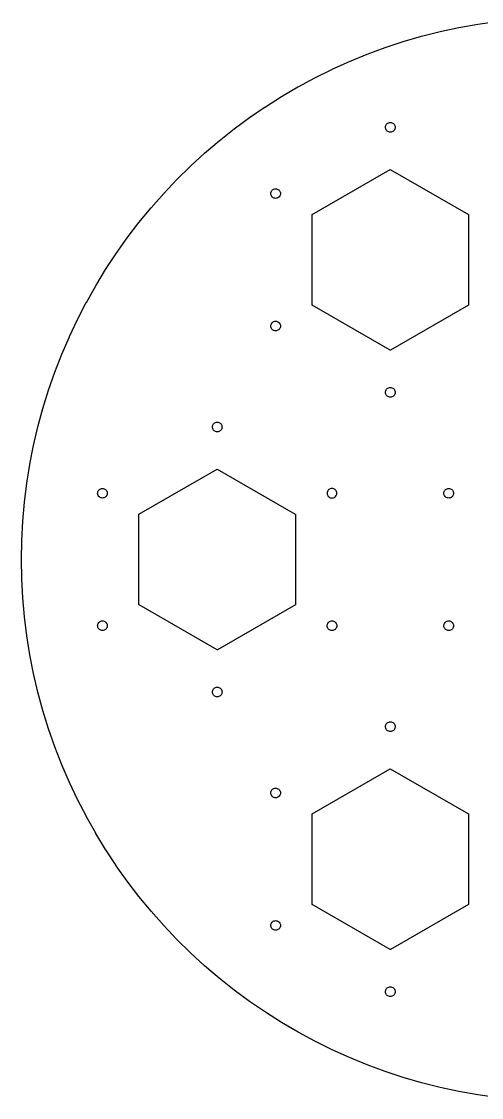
# Model space of a CAD drawing. Extents: x -380 to -20, y 20 to 380.
# Drawn here: x -380 to -227.2, y 21.4 to 378.6 of the extents above; entities that cross this region are included whole.
import ezdxf

# ---------------------------------------------------------------- set-up
doc = ezdxf.new("R2010")
doc.units = 0
doc.header["$MEASUREMENT"] = 0
doc.layers.add('スケッチ11', color=7, linetype='Continuous')

msp = doc.modelspace()

# ---------------------------------------------------------------- linework, layer by layer
at = {"layer": 'スケッチ11'}
for p, q in [((-247.1, 373.73, -4.99), (-240.95, 375.28, -4.99)), ((-240.95, 375.28, -4.99), (-240.94, 375.28, -4.99)), ((-240.94, 375.28, -4.99), (-234.74, 376.62, -4.99)), ((-234.74, 376.62, -4.99), (-234.73, 376.62, -4.99)), ((-234.73, 376.62, -4.99), (-228.48, 377.73, -4.99)), ((-228.48, 377.73, -4.99), (-228.47, 377.73, -4.99)), ((-228.47, 377.73, -4.99), (-222.19, 378.63, -4.99)), ((-259.24, 369.97, -4.99), (-253.21, 371.95, -4.99)), ((-253.21, 371.95, -4.99), (-253.2, 371.96, -4.99)), ((-253.2, 371.96, -4.99), (-247.11, 373.73, -4.99)), ((-247.11, 373.73, -4.99), (-247.1, 373.73, -4.99)), ((-265.2, 367.78, -4.99), (-259.25, 369.97, -4.99)), ((-259.25, 369.97, -4.99), (-259.24, 369.97, -4.99)), ((-276.87, 362.76, -4.99), (-271.09, 365.37, -4.99)), ((-271.09, 365.37, -4.99), (-271.08, 365.37, -4.99)), ((-271.08, 365.37, -4.99), (-265.21, 367.77, -4.99)), ((-265.21, 367.77, -4.99), (-265.2, 367.78, -4.99)), ((-282.57, 359.95, -4.99), (-276.88, 362.75, -4.99)), ((-276.88, 362.75, -4.99), (-276.87, 362.76, -4.99)), ((-288.16, 356.93, -4.99), (-282.58, 359.94, -4.99)), ((-282.58, 359.94, -4.99), (-282.57, 359.95, -4.99)), ((-299.01, 350.32, -4.99), (-293.65, 353.72, -4.99)), ((-293.65, 353.72, -4.99), (-293.64, 353.72, -4.99)), ((-293.64, 353.72, -4.99), (-288.17, 356.93, -4.99)), ((-288.17, 356.93, -4.99), (-288.16, 356.93, -4.99)), ((-304.25, 346.74, -4.99), (-299.02, 350.32, -4.99)), ((-299.02, 350.32, -4.99), (-299.01, 350.32, -4.99)), ((-309.37, 342.96, -4.99), (-304.26, 346.73, -4.99)), ((-304.26, 346.73, -4.99), (-304.25, 346.74, -4.99)), ((-309.38, 342.96, -4.99), (-309.37, 342.96, -4.99)), ((-259.1, 343.5, -4.99), (-259.08, 343.78, -4.99)), ((-259.08, 343.22, -4.99), (-259.1, 343.5, -4.99)), ((-259.08, 343.78, -4.99), (-259, 344.05, -4.99)), ((-259, 342.95, -4.99), (-259.08, 343.22, -4.99)), ((-259, 344.05, -4.99), (-258.89, 344.3, -4.99)), ((-258.89, 344.3, -4.99), (-258.73, 344.53, -4.99)), ((-258.73, 344.53, -4.99), (-258.53, 344.73, -4.99)), ((-258.53, 344.73, -4.99), (-258.3, 344.89, -4.99)), ((-258.3, 344.89, -4.99), (-258.05, 345, -4.99)), ((-258.05, 345, -4.99), (-257.78, 345.08, -4.99)), ((-257.78, 345.08, -4.99), (-257.5, 345.1, -4.99)), ((-257.5, 345.1, -4.99), (-257.22, 345.08, -4.99)), ((-257.22, 345.08, -4.99), (-256.95, 345, -4.99)), ((-256.95, 345, -4.99), (-256.7, 344.89, -4.99)), ((-256.7, 344.89, -4.99), (-256.47, 344.73, -4.99)), ((-256.47, 344.73, -4.99), (-256.27, 344.53, -4.99)), ((-256.27, 344.53, -4.99), (-256.11, 344.3, -4.99)), ((-256.11, 344.3, -4.99), (-256, 344.05, -4.99)), ((-256, 344.05, -4.99), (-255.92, 343.78, -4.99)), ((-255.92, 343.22, -4.99), (-256, 342.95, -4.99)), ((-255.92, 343.78, -4.99), (-255.9, 343.5, -4.99)), ((-255.9, 343.5, -4.99), (-255.92, 343.22, -4.99)), ((-314.34, 339.02, -4.99), (-309.38, 342.96, -4.99)), ((-258.89, 342.7, -4.99), (-259, 342.95, -4.99)), ((-258.73, 342.47, -4.99), (-258.89, 342.7, -4.99)), ((-258.53, 342.27, -4.99), (-258.73, 342.47, -4.99)), ((-258.3, 342.11, -4.99), (-258.53, 342.27, -4.99)), ((-258.05, 342, -4.99), (-258.3, 342.11, -4.99)), ((-257.78, 341.92, -4.99), (-258.05, 342, -4.99)), ((-257.5, 341.9, -4.99), (-257.78, 341.92, -4.99)), ((-257.22, 341.92, -4.99), (-257.5, 341.9, -4.99)), ((-256.95, 342, -4.99), (-257.22, 341.92, -4.99)), ((-256.7, 342.11, -4.99), (-256.95, 342, -4.99)), ((-256.47, 342.27, -4.99), (-256.7, 342.11, -4.99)), ((-256.27, 342.47, -4.99), (-256.47, 342.27, -4.99)), ((-256.11, 342.7, -4.99), (-256.27, 342.47, -4.99)), ((-256, 342.95, -4.99), (-256.11, 342.7, -4.99)), ((-319.18, 334.89, -4.99), (-314.35, 339.01, -4.99)), ((-314.35, 339.01, -4.99), (-314.34, 339.02, -4.99)), ((-323.87, 330.6, -4.99), (-319.19, 334.89, -4.99)), ((-319.19, 334.89, -4.99), (-319.18, 334.89, -4.99)), ((-328.4, 326.15, -4.99), (-323.87, 330.59, -4.99)), ((-323.87, 330.59, -4.99), (-323.87, 330.6, -4.99)), ((-283.48, 314.5, -4.99), (-257.55, 329.47, -4.99)), ((-257.55, 329.47, -4.99), (-257.5, 329.5, -4.99)), ((-257.5, 329.5, -4.99), (-231.57, 314.53, -4.99)), ((-332.77, 321.54, -4.99), (-328.41, 326.14, -4.99)), ((-328.41, 326.14, -4.99), (-328.4, 326.15, -4.99)), ((-336.98, 316.78, -4.99), (-332.78, 321.53, -4.99)), ((-332.78, 321.53, -4.99), (-332.77, 321.54, -4.99)), ((-297.21, 321.5, -4.99), (-297.18, 321.78, -4.99)), ((-297.18, 321.78, -4.99), (-297.11, 322.05, -4.99)), ((-297.11, 322.05, -4.99), (-296.99, 322.3, -4.99)), ((-296.99, 322.3, -4.99), (-296.83, 322.53, -4.99)), ((-296.83, 322.53, -4.99), (-296.63, 322.73, -4.99)), ((-296.63, 322.73, -4.99), (-296.41, 322.89, -4.99)), ((-296.41, 322.89, -4.99), (-296.15, 323, -4.99)), ((-296.15, 323, -4.99), (-295.88, 323.08, -4.99)), ((-295.88, 323.08, -4.99), (-295.61, 323.1, -4.99)), ((-295.61, 323.1, -4.99), (-295.33, 323.08, -4.99)), ((-295.33, 323.08, -4.99), (-295.06, 323, -4.99)), ((-295.06, 323, -4.99), (-294.81, 322.89, -4.99)), ((-294.81, 322.89, -4.99), (-294.58, 322.73, -4.99)), ((-294.58, 322.73, -4.99), (-294.38, 322.53, -4.99)), ((-294.38, 322.53, -4.99), (-294.22, 322.3, -4.99)), ((-294.22, 322.3, -4.99), (-294.1, 322.05, -4.99)), ((-294.1, 322.05, -4.99), (-294.03, 321.78, -4.99)), ((-294.03, 321.78, -4.99), (-294.01, 321.5, -4.99)), ((-297.18, 321.22, -4.99), (-297.21, 321.5, -4.99)), ((-297.11, 320.95, -4.99), (-297.18, 321.22, -4.99)), ((-296.99, 320.7, -4.99), (-297.11, 320.95, -4.99)), ((-296.83, 320.47, -4.99), (-296.99, 320.7, -4.99)), ((-296.63, 320.27, -4.99), (-296.83, 320.47, -4.99)), ((-296.41, 320.11, -4.99), (-296.63, 320.27, -4.99)), ((-296.15, 320, -4.99), (-296.41, 320.11, -4.99)), ((-295.88, 319.92, -4.99), (-296.15, 320, -4.99)), ((-295.61, 319.9, -4.99), (-295.88, 319.92, -4.99)), ((-295.33, 319.92, -4.99), (-295.61, 319.9, -4.99)), ((-295.06, 320, -4.99), (-295.33, 319.92, -4.99)), ((-294.81, 320.11, -4.99), (-295.06, 320, -4.99)), ((-294.58, 320.27, -4.99), (-294.81, 320.11, -4.99)), ((-294.38, 320.47, -4.99), (-294.58, 320.27, -4.99)), ((-294.22, 320.7, -4.99), (-294.38, 320.47, -4.99)), ((-294.1, 320.95, -4.99), (-294.22, 320.7, -4.99)), ((-294.03, 321.22, -4.99), (-294.1, 320.95, -4.99)), ((-294.01, 321.5, -4.99), (-294.03, 321.22, -4.99)), ((-341.01, 311.87, -4.99), (-336.98, 316.77, -4.99)), ((-336.98, 316.77, -4.99), (-336.98, 316.78, -4.99)), ((-283.48, 314.44, -4.99), (-283.48, 314.5, -4.99)), ((-283.48, 284.5, -4.99), (-283.48, 314.44, -4.99)), ((-231.57, 314.53, -4.99), (-231.52, 314.5, -4.99)), ((-231.52, 314.5, -4.99), (-231.52, 284.56, -4.99)), ((-344.87, 306.83, -4.99), (-341.02, 311.86, -4.99)), ((-341.02, 311.86, -4.99), (-341.01, 311.87, -4.99)), ((-348.55, 301.65, -4.99), (-344.88, 306.82, -4.99)), ((-344.88, 306.82, -4.99), (-344.87, 306.83, -4.99)), ((-352.05, 296.34, -4.99), (-348.56, 301.64, -4.99)), ((-348.56, 301.64, -4.99), (-348.55, 301.65, -4.99)), ((-355.35, 290.92, -4.99), (-352.05, 296.33, -4.99)), ((-352.05, 296.33, -4.99), (-352.05, 296.34, -4.99)), ((-358.46, 285.38, -4.99), (-355.36, 290.9, -4.99)), ((-355.36, 290.9, -4.99), (-355.35, 290.92, -4.99)), ((-361.38, 279.73, -4.99), (-358.47, 285.36, -4.99)), ((-358.47, 285.36, -4.99), (-358.46, 285.38, -4.99)), ((-283.43, 284.47, -4.99), (-283.48, 284.5, -4.99)), ((-257.5, 269.5, -4.99), (-283.43, 284.47, -4.99)), ((-231.52, 284.5, -4.99), (-257.45, 269.53, -4.99)), ((-231.52, 284.56, -4.99), (-231.52, 284.5, -4.99)), ((-364.09, 273.99, -4.99), (-361.38, 279.72, -4.99)), ((-361.38, 279.72, -4.99), (-361.38, 279.73, -4.99)), ((-296.83, 278.53, -4.99), (-296.63, 278.73, -4.99)), ((-296.63, 278.73, -4.99), (-296.41, 278.89, -4.99)), ((-296.41, 278.89, -4.99), (-296.15, 279, -4.99)), ((-296.15, 279, -4.99), (-295.88, 279.08, -4.99)), ((-295.88, 279.08, -4.99), (-295.61, 279.1, -4.99)), ((-295.61, 279.1, -4.99), (-295.33, 279.08, -4.99)), ((-295.33, 279.08, -4.99), (-295.06, 279, -4.99)), ((-295.06, 279, -4.99), (-294.81, 278.89, -4.99)), ((-294.81, 278.89, -4.99), (-294.58, 278.73, -4.99)), ((-294.58, 278.73, -4.99), (-294.38, 278.53, -4.99)), ((-297.21, 277.5, -4.99), (-297.18, 277.78, -4.99)), ((-297.18, 277.22, -4.99), (-297.21, 277.5, -4.99)), ((-297.18, 277.78, -4.99), (-297.11, 278.05, -4.99)), ((-297.11, 276.95, -4.99), (-297.18, 277.22, -4.99)), ((-297.11, 278.05, -4.99), (-296.99, 278.3, -4.99)), ((-296.99, 276.7, -4.99), (-297.11, 276.95, -4.99)), ((-296.99, 278.3, -4.99), (-296.83, 278.53, -4.99)), ((-296.83, 276.47, -4.99), (-296.99, 276.7, -4.99)), ((-296.63, 276.27, -4.99), (-296.83, 276.47, -4.99)), ((-296.41, 276.11, -4.99), (-296.63, 276.27, -4.99)), ((-296.15, 276, -4.99), (-296.41, 276.11, -4.99)), ((-295.88, 275.92, -4.99), (-296.15, 276, -4.99)), ((-295.61, 275.9, -4.99), (-295.88, 275.92, -4.99)), ((-295.33, 275.92, -4.99), (-295.61, 275.9, -4.99)), ((-295.06, 276, -4.99), (-295.33, 275.92, -4.99)), ((-294.81, 276.11, -4.99), (-295.06, 276, -4.99)), ((-294.58, 276.27, -4.99), (-294.81, 276.11, -4.99)), ((-294.38, 276.47, -4.99), (-294.58, 276.27, -4.99)), ((-294.38, 278.53, -4.99), (-294.22, 278.3, -4.99)), ((-294.22, 276.7, -4.99), (-294.38, 276.47, -4.99)), ((-294.22, 278.3, -4.99), (-294.1, 278.05, -4.99)), ((-294.1, 276.95, -4.99), (-294.22, 276.7, -4.99)), ((-294.1, 278.05, -4.99), (-294.03, 277.78, -4.99)), ((-294.03, 277.22, -4.99), (-294.1, 276.95, -4.99)), ((-294.03, 277.78, -4.99), (-294.01, 277.5, -4.99)), ((-294.01, 277.5, -4.99), (-294.03, 277.22, -4.99)), ((-366.6, 268.15, -4.99), (-364.1, 273.97, -4.99)), ((-364.1, 273.97, -4.99), (-364.09, 273.99, -4.99)), ((-368.9, 262.23, -4.99), (-366.61, 268.14, -4.99)), ((-366.61, 268.14, -4.99), (-366.6, 268.15, -4.99)), ((-257.45, 269.53, -4.99), (-257.5, 269.5, -4.99)), ((-370.99, 256.23, -4.99), (-368.91, 262.21, -4.99)), ((-368.91, 262.21, -4.99), (-368.9, 262.23, -4.99)), ((-372.87, 250.16, -4.99), (-371, 256.21, -4.99)), ((-371, 256.21, -4.99), (-370.99, 256.23, -4.99)), ((-259.1, 255.5, -4.99), (-259.08, 255.78, -4.99)), ((-259.08, 255.22, -4.99), (-259.1, 255.5, -4.99)), ((-259.08, 255.78, -4.99), (-259, 256.05, -4.99)), ((-259, 254.95, -4.99), (-259.08, 255.22, -4.99)), ((-259, 256.05, -4.99), (-258.89, 256.3, -4.99)), ((-258.89, 254.7, -4.99), (-259, 254.95, -4.99)), ((-258.89, 256.3, -4.99), (-258.73, 256.53, -4.99)), ((-258.73, 254.47, -4.99), (-258.89, 254.7, -4.99)), ((-258.73, 256.53, -4.99), (-258.53, 256.73, -4.99)), ((-258.53, 254.27, -4.99), (-258.73, 254.47, -4.99)), ((-258.53, 256.73, -4.99), (-258.3, 256.89, -4.99)), ((-258.3, 254.11, -4.99), (-258.53, 254.27, -4.99)), ((-258.3, 256.89, -4.99), (-258.05, 257, -4.99)), ((-258.05, 254, -4.99), (-258.3, 254.11, -4.99)), ((-258.05, 257, -4.99), (-257.78, 257.08, -4.99)), ((-257.78, 253.92, -4.99), (-258.05, 254, -4.99)), ((-257.78, 257.08, -4.99), (-257.5, 257.1, -4.99)), ((-257.5, 253.9, -4.99), (-257.78, 253.92, -4.99)), ((-257.5, 257.1, -4.99), (-257.22, 257.08, -4.99)), ((-257.22, 253.92, -4.99), (-257.5, 253.9, -4.99)), ((-257.22, 257.08, -4.99), (-256.95, 257, -4.99)), ((-256.95, 254, -4.99), (-257.22, 253.92, -4.99)), ((-256.95, 257, -4.99), (-256.7, 256.89, -4.99)), ((-256.7, 254.11, -4.99), (-256.95, 254, -4.99)), ((-256.7, 256.89, -4.99), (-256.47, 256.73, -4.99)), ((-256.47, 254.27, -4.99), (-256.7, 254.11, -4.99)), ((-256.47, 256.73, -4.99), (-256.27, 256.53, -4.99)), ((-256.27, 254.47, -4.99), (-256.47, 254.27, -4.99)), ((-256.27, 256.53, -4.99), (-256.11, 256.3, -4.99)), ((-256.11, 254.7, -4.99), (-256.27, 254.47, -4.99)), ((-256.11, 256.3, -4.99), (-256, 256.05, -4.99)), ((-256, 254.95, -4.99), (-256.11, 254.7, -4.99)), ((-256, 256.05, -4.99), (-255.92, 255.78, -4.99)), ((-255.92, 255.22, -4.99), (-256, 254.95, -4.99)), ((-255.92, 255.78, -4.99), (-255.9, 255.5, -4.99)), ((-255.9, 255.5, -4.99), (-255.92, 255.22, -4.99)), ((-374.53, 244.03, -4.99), (-372.87, 250.15, -4.99)), ((-372.87, 250.15, -4.99), (-372.87, 250.16, -4.99)), ((-375.98, 237.84, -4.99), (-374.54, 244.01, -4.99)), ((-374.54, 244.01, -4.99), (-374.53, 244.03, -4.99)), ((-316.6, 244, -4.99), (-316.58, 244.28, -4.99)), ((-316.58, 243.72, -4.99), (-316.6, 244, -4.99)), ((-316.58, 244.28, -4.99), (-316.5, 244.55, -4.99)), ((-316.5, 243.45, -4.99), (-316.58, 243.72, -4.99)), ((-316.5, 244.55, -4.99), (-316.39, 244.8, -4.99)), ((-316.39, 243.2, -4.99), (-316.5, 243.45, -4.99)), ((-316.39, 244.8, -4.99), (-316.23, 245.03, -4.99)), ((-316.23, 242.97, -4.99), (-316.39, 243.2, -4.99)), ((-316.23, 245.03, -4.99), (-316.03, 245.23, -4.99)), ((-316.03, 242.77, -4.99), (-316.23, 242.97, -4.99)), ((-316.03, 245.23, -4.99), (-315.8, 245.39, -4.99)), ((-315.8, 245.39, -4.99), (-315.55, 245.5, -4.99)), ((-315.55, 245.5, -4.99), (-315.28, 245.58, -4.99)), ((-315.28, 245.58, -4.99), (-315, 245.6, -4.99)), ((-315, 245.6, -4.99), (-314.72, 245.58, -4.99)), ((-314.72, 245.58, -4.99), (-314.45, 245.5, -4.99)), ((-314.45, 245.5, -4.99), (-314.2, 245.39, -4.99)), ((-314.2, 245.39, -4.99), (-313.97, 245.23, -4.99)), ((-313.97, 245.23, -4.99), (-313.77, 245.03, -4.99)), ((-313.77, 242.97, -4.99), (-313.97, 242.77, -4.99)), ((-313.77, 245.03, -4.99), (-313.61, 244.8, -4.99)), ((-313.61, 243.2, -4.99), (-313.77, 242.97, -4.99)), ((-313.61, 244.8, -4.99), (-313.5, 244.55, -4.99)), ((-313.5, 243.45, -4.99), (-313.61, 243.2, -4.99)), ((-313.5, 244.55, -4.99), (-313.42, 244.28, -4.99)), ((-313.42, 243.72, -4.99), (-313.5, 243.45, -4.99)), ((-313.42, 244.28, -4.99), (-313.4, 244, -4.99)), ((-313.4, 244, -4.99), (-313.42, 243.72, -4.99)), ((-315.8, 242.61, -4.99), (-316.03, 242.77, -4.99)), ((-315.55, 242.5, -4.99), (-315.8, 242.61, -4.99)), ((-315.28, 242.42, -4.99), (-315.55, 242.5, -4.99)), ((-315, 242.4, -4.99), (-315.28, 242.42, -4.99)), ((-314.72, 242.42, -4.99), (-315, 242.4, -4.99)), ((-314.45, 242.5, -4.99), (-314.72, 242.42, -4.99)), ((-314.2, 242.61, -4.99), (-314.45, 242.5, -4.99)), ((-313.97, 242.77, -4.99), (-314.2, 242.61, -4.99)), ((-377.2, 231.6, -4.99), (-375.98, 237.83, -4.99)), ((-375.98, 237.83, -4.99), (-375.98, 237.84, -4.99)), ((-378.21, 225.33, -4.99), (-377.21, 231.59, -4.99)), ((-377.21, 231.59, -4.99), (-377.2, 231.6, -4.99)), ((-340.98, 215, -4.99), (-315.05, 229.97, -4.99)), ((-315.05, 229.97, -4.99), (-315, 230, -4.99)), ((-315, 230, -4.99), (-289.07, 215.03, -4.99)), ((-378.99, 219.03, -4.99), (-378.21, 225.32, -4.99)), ((-378.21, 225.32, -4.99), (-378.21, 225.33, -4.99)), ((-354.71, 222, -4.99), (-354.68, 222.28, -4.99)), ((-354.68, 221.72, -4.99), (-354.71, 222, -4.99)), ((-354.68, 222.28, -4.99), (-354.61, 222.55, -4.99)), ((-354.61, 221.45, -4.99), (-354.68, 221.72, -4.99)), ((-354.61, 222.55, -4.99), (-354.49, 222.8, -4.99)), ((-354.49, 222.8, -4.99), (-354.33, 223.03, -4.99)), ((-354.33, 223.03, -4.99), (-354.13, 223.23, -4.99)), ((-354.13, 223.23, -4.99), (-353.91, 223.39, -4.99)), ((-353.91, 223.39, -4.99), (-353.65, 223.5, -4.99)), ((-353.65, 223.5, -4.99), (-353.38, 223.58, -4.99)), ((-353.38, 223.58, -4.99), (-353.11, 223.6, -4.99)), ((-353.11, 223.6, -4.99), (-352.83, 223.58, -4.99)), ((-352.83, 223.58, -4.99), (-352.56, 223.5, -4.99)), ((-352.56, 223.5, -4.99), (-352.31, 223.39, -4.99)), ((-352.31, 223.39, -4.99), (-352.08, 223.23, -4.99)), ((-352.08, 223.23, -4.99), (-351.88, 223.03, -4.99)), ((-351.88, 223.03, -4.99), (-351.72, 222.8, -4.99)), ((-351.72, 222.8, -4.99), (-351.6, 222.55, -4.99)), ((-351.6, 222.55, -4.99), (-351.53, 222.28, -4.99)), ((-351.53, 221.72, -4.99), (-351.6, 221.45, -4.99)), ((-351.53, 222.28, -4.99), (-351.51, 222, -4.99)), ((-351.51, 222, -4.99), (-351.53, 221.72, -4.99)), ((-278.47, 222.28, -4.99), (-278.49, 222, -4.99)), ((-278.49, 222, -4.99), (-278.47, 221.72, -4.99)), ((-278.4, 222.55, -4.99), (-278.47, 222.28, -4.99)), ((-278.47, 221.72, -4.99), (-278.4, 221.45, -4.99)), ((-278.28, 222.8, -4.99), (-278.4, 222.55, -4.99)), ((-278.12, 223.03, -4.99), (-278.28, 222.8, -4.99)), ((-277.92, 223.23, -4.99), (-278.12, 223.03, -4.99)), ((-277.69, 223.39, -4.99), (-277.92, 223.23, -4.99)), ((-277.44, 223.5, -4.99), (-277.69, 223.39, -4.99)), ((-277.17, 223.58, -4.99), (-277.44, 223.5, -4.99)), ((-276.89, 223.6, -4.99), (-277.17, 223.58, -4.99)), ((-276.62, 223.58, -4.99), (-276.89, 223.6, -4.99)), ((-276.35, 223.5, -4.99), (-276.62, 223.58, -4.99)), ((-276.09, 223.39, -4.99), (-276.35, 223.5, -4.99)), ((-275.87, 223.23, -4.99), (-276.09, 223.39, -4.99)), ((-275.67, 223.03, -4.99), (-275.87, 223.23, -4.99)), ((-275.51, 222.8, -4.99), (-275.67, 223.03, -4.99)), ((-275.39, 222.55, -4.99), (-275.51, 222.8, -4.99)), ((-275.32, 222.28, -4.99), (-275.39, 222.55, -4.99)), ((-275.39, 221.45, -4.99), (-275.32, 221.72, -4.99)), ((-275.29, 222, -4.99), (-275.32, 222.28, -4.99)), ((-275.32, 221.72, -4.99), (-275.29, 222, -4.99)), ((-239.71, 222, -4.99), (-239.68, 222.28, -4.99)), ((-239.68, 221.72, -4.99), (-239.71, 222, -4.99)), ((-239.68, 222.28, -4.99), (-239.61, 222.55, -4.99)), ((-239.61, 221.45, -4.99), (-239.68, 221.72, -4.99)), ((-239.61, 222.55, -4.99), (-239.49, 222.8, -4.99)), ((-239.49, 222.8, -4.99), (-239.33, 223.03, -4.99)), ((-239.33, 223.03, -4.99), (-239.13, 223.23, -4.99)), ((-239.13, 223.23, -4.99), (-238.91, 223.39, -4.99)), ((-238.91, 223.39, -4.99), (-238.65, 223.5, -4.99)), ((-238.65, 223.5, -4.99), (-238.38, 223.58, -4.99)), ((-238.38, 223.58, -4.99), (-238.11, 223.6, -4.99)), ((-238.11, 223.6, -4.99), (-237.83, 223.58, -4.99)), ((-237.83, 223.58, -4.99), (-237.56, 223.5, -4.99)), ((-237.56, 223.5, -4.99), (-237.31, 223.39, -4.99)), ((-237.31, 223.39, -4.99), (-237.08, 223.23, -4.99)), ((-237.08, 223.23, -4.99), (-236.88, 223.03, -4.99)), ((-236.88, 223.03, -4.99), (-236.72, 222.8, -4.99)), ((-236.72, 222.8, -4.99), (-236.6, 222.55, -4.99)), ((-236.6, 222.55, -4.99), (-236.53, 222.28, -4.99)), ((-236.53, 221.72, -4.99), (-236.6, 221.45, -4.99)), ((-236.53, 222.28, -4.99), (-236.51, 222, -4.99)), ((-236.51, 222, -4.99), (-236.53, 221.72, -4.99)), ((-379.55, 212.7, -4.99), (-378.99, 219.01, -4.99)), ((-378.99, 219.01, -4.99), (-378.99, 219.03, -4.99)), ((-354.49, 221.2, -4.99), (-354.61, 221.45, -4.99)), ((-354.33, 220.97, -4.99), (-354.49, 221.2, -4.99)), ((-354.13, 220.77, -4.99), (-354.33, 220.97, -4.99)), ((-353.91, 220.61, -4.99), (-354.13, 220.77, -4.99)), ((-353.65, 220.5, -4.99), (-353.91, 220.61, -4.99)), ((-353.38, 220.42, -4.99), (-353.65, 220.5, -4.99)), ((-353.11, 220.4, -4.99), (-353.38, 220.42, -4.99)), ((-352.83, 220.42, -4.99), (-353.11, 220.4, -4.99)), ((-352.56, 220.5, -4.99), (-352.83, 220.42, -4.99)), ((-352.31, 220.61, -4.99), (-352.56, 220.5, -4.99)), ((-352.08, 220.77, -4.99), (-352.31, 220.61, -4.99)), ((-351.88, 220.97, -4.99), (-352.08, 220.77, -4.99)), ((-351.72, 221.2, -4.99), (-351.88, 220.97, -4.99)), ((-351.6, 221.45, -4.99), (-351.72, 221.2, -4.99)), ((-278.4, 221.45, -4.99), (-278.28, 221.2, -4.99)), ((-278.28, 221.2, -4.99), (-278.12, 220.97, -4.99)), ((-278.12, 220.97, -4.99), (-277.92, 220.77, -4.99)), ((-277.92, 220.77, -4.99), (-277.7, 220.61, -4.99)), ((-277.7, 220.61, -4.99), (-277.44, 220.5, -4.99)), ((-277.44, 220.5, -4.99), (-277.17, 220.42, -4.99)), ((-277.17, 220.42, -4.99), (-276.9, 220.4, -4.99)), ((-276.9, 220.4, -4.99), (-276.62, 220.42, -4.99)), ((-276.62, 220.42, -4.99), (-276.35, 220.5, -4.99)), ((-276.35, 220.5, -4.99), (-276.1, 220.61, -4.99)), ((-276.1, 220.61, -4.99), (-275.87, 220.77, -4.99)), ((-275.87, 220.77, -4.99), (-275.67, 220.97, -4.99)), ((-275.67, 220.97, -4.99), (-275.51, 221.2, -4.99)), ((-275.51, 221.2, -4.99), (-275.39, 221.45, -4.99)), ((-239.49, 221.2, -4.99), (-239.61, 221.45, -4.99)), ((-239.33, 220.97, -4.99), (-239.49, 221.2, -4.99)), ((-239.13, 220.77, -4.99), (-239.33, 220.97, -4.99)), ((-238.91, 220.61, -4.99), (-239.13, 220.77, -4.99)), ((-238.65, 220.5, -4.99), (-238.91, 220.61, -4.99)), ((-238.38, 220.42, -4.99), (-238.65, 220.5, -4.99)), ((-238.11, 220.4, -4.99), (-238.38, 220.42, -4.99)), ((-237.83, 220.42, -4.99), (-238.11, 220.4, -4.99)), ((-237.56, 220.5, -4.99), (-237.83, 220.42, -4.99)), ((-237.31, 220.61, -4.99), (-237.56, 220.5, -4.99)), ((-237.08, 220.77, -4.99), (-237.31, 220.61, -4.99)), ((-236.88, 220.97, -4.99), (-237.08, 220.77, -4.99)), ((-236.72, 221.2, -4.99), (-236.88, 220.97, -4.99)), ((-236.6, 221.45, -4.99), (-236.72, 221.2, -4.99)), ((-340.98, 214.94, -4.99), (-340.98, 215, -4.99)), ((-340.98, 185, -4.99), (-340.98, 214.94, -4.99)), ((-289.07, 215.03, -4.99), (-289.02, 215, -4.99)), ((-289.02, 215, -4.99), (-289.02, 185.06, -4.99)), ((-379.89, 206.35, -4.99), (-379.55, 212.68, -4.99)), ((-379.55, 212.68, -4.99), (-379.55, 212.7, -4.99)), ((-380, 200, -4.99), (-379.89, 206.34, -4.99)), ((-379.89, 206.34, -4.99), (-379.89, 206.35, -4.99)), ((-380, 199.99, -4.99), (-380, 200, -4.99)), ((-379.89, 193.65, -4.99), (-380, 199.99, -4.99)), ((-379.89, 193.63, -4.99), (-379.89, 193.65, -4.99)), ((-379.55, 187.3, -4.99), (-379.89, 193.63, -4.99)), ((-379.55, 187.29, -4.99), (-379.55, 187.3, -4.99)), ((-378.99, 180.97, -4.99), (-379.55, 187.29, -4.99)), ((-340.93, 184.97, -4.99), (-340.98, 185, -4.99)), ((-315, 170, -4.99), (-340.93, 184.97, -4.99)), ((-289.02, 185, -4.99), (-314.95, 170.03, -4.99)), ((-289.02, 185.06, -4.99), (-289.02, 185, -4.99)), ((-378.99, 180.96, -4.99), (-378.99, 180.97, -4.99)), ((-378.21, 174.67, -4.99), (-378.99, 180.96, -4.99)), ((-354.61, 178.55, -4.99), (-354.49, 178.8, -4.99)), ((-354.49, 178.8, -4.99), (-354.33, 179.03, -4.99)), ((-354.33, 179.03, -4.99), (-354.13, 179.23, -4.99)), ((-354.13, 179.23, -4.99), (-353.91, 179.39, -4.99)), ((-353.91, 179.39, -4.99), (-353.65, 179.5, -4.99)), ((-353.65, 179.5, -4.99), (-353.38, 179.58, -4.99)), ((-353.38, 179.58, -4.99), (-353.11, 179.6, -4.99)), ((-353.11, 179.6, -4.99), (-352.83, 179.58, -4.99)), ((-352.83, 179.58, -4.99), (-352.56, 179.5, -4.99)), ((-352.56, 179.5, -4.99), (-352.31, 179.39, -4.99)), ((-352.31, 179.39, -4.99), (-352.08, 179.23, -4.99)), ((-352.08, 179.23, -4.99), (-351.88, 179.03, -4.99)), ((-351.88, 179.03, -4.99), (-351.72, 178.8, -4.99)), ((-351.72, 178.8, -4.99), (-351.6, 178.55, -4.99)), ((-278.4, 178.55, -4.99), (-278.28, 178.8, -4.99)), ((-278.28, 178.8, -4.99), (-278.12, 179.03, -4.99)), ((-278.12, 179.03, -4.99), (-277.92, 179.23, -4.99)), ((-277.92, 179.23, -4.99), (-277.69, 179.39, -4.99)), ((-277.69, 179.39, -4.99), (-277.44, 179.5, -4.99)), ((-277.44, 179.5, -4.99), (-277.17, 179.58, -4.99)), ((-277.17, 179.58, -4.99), (-276.89, 179.6, -4.99)), ((-276.89, 179.6, -4.99), (-276.62, 179.58, -4.99)), ((-276.62, 179.58, -4.99), (-276.35, 179.5, -4.99)), ((-276.35, 179.5, -4.99), (-276.09, 179.39, -4.99)), ((-276.09, 179.39, -4.99), (-275.87, 179.23, -4.99)), ((-275.87, 179.23, -4.99), (-275.67, 179.03, -4.99)), ((-275.67, 179.03, -4.99), (-275.51, 178.8, -4.99)), ((-275.51, 178.8, -4.99), (-275.39, 178.55, -4.99)), ((-239.61, 178.55, -4.99), (-239.49, 178.8, -4.99)), ((-239.49, 178.8, -4.99), (-239.33, 179.03, -4.99)), ((-239.33, 179.03, -4.99), (-239.13, 179.23, -4.99)), ((-239.13, 179.23, -4.99), (-238.91, 179.39, -4.99)), ((-238.91, 179.39, -4.99), (-238.65, 179.5, -4.99)), ((-238.65, 179.5, -4.99), (-238.38, 179.58, -4.99)), ((-238.38, 179.58, -4.99), (-238.11, 179.6, -4.99)), ((-238.11, 179.6, -4.99), (-237.83, 179.58, -4.99)), ((-237.83, 179.58, -4.99), (-237.56, 179.5, -4.99)), ((-237.56, 179.5, -4.99), (-237.31, 179.39, -4.99)), ((-237.31, 179.39, -4.99), (-237.08, 179.23, -4.99)), ((-237.08, 179.23, -4.99), (-236.88, 179.03, -4.99)), ((-236.88, 179.03, -4.99), (-236.72, 178.8, -4.99)), ((-236.72, 178.8, -4.99), (-236.6, 178.55, -4.99)), ((-354.71, 178, -4.99), (-354.68, 178.28, -4.99)), ((-354.68, 177.72, -4.99), (-354.71, 178, -4.99)), ((-354.68, 178.28, -4.99), (-354.61, 178.55, -4.99)), ((-354.61, 177.45, -4.99), (-354.68, 177.72, -4.99)), ((-354.49, 177.2, -4.99), (-354.61, 177.45, -4.99)), ((-354.33, 176.97, -4.99), (-354.49, 177.2, -4.99)), ((-354.13, 176.77, -4.99), (-354.33, 176.97, -4.99)), ((-353.91, 176.61, -4.99), (-354.13, 176.77, -4.99)), ((-353.65, 176.5, -4.99), (-353.91, 176.61, -4.99)), ((-353.38, 176.42, -4.99), (-353.65, 176.5, -4.99)), ((-353.11, 176.4, -4.99), (-353.38, 176.42, -4.99)), ((-352.83, 176.42, -4.99), (-353.11, 176.4, -4.99)), ((-352.56, 176.5, -4.99), (-352.83, 176.42, -4.99)), ((-352.31, 176.61, -4.99), (-352.56, 176.5, -4.99)), ((-352.08, 176.77, -4.99), (-352.31, 176.61, -4.99)), ((-351.88, 176.97, -4.99), (-352.08, 176.77, -4.99)), ((-351.72, 177.2, -4.99), (-351.88, 176.97, -4.99)), ((-351.6, 177.45, -4.99), (-351.72, 177.2, -4.99)), ((-351.6, 178.55, -4.99), (-351.53, 178.28, -4.99)), ((-351.53, 177.72, -4.99), (-351.6, 177.45, -4.99)), ((-351.53, 178.28, -4.99), (-351.51, 178, -4.99)), ((-351.51, 178, -4.99), (-351.53, 177.72, -4.99)), ((-278.49, 178, -4.99), (-278.47, 178.28, -4.99)), ((-278.47, 177.72, -4.99), (-278.49, 178, -4.99)), ((-278.47, 178.28, -4.99), (-278.4, 178.55, -4.99)), ((-278.4, 177.45, -4.99), (-278.47, 177.72, -4.99)), ((-278.28, 177.2, -4.99), (-278.4, 177.45, -4.99)), ((-278.12, 176.97, -4.99), (-278.28, 177.2, -4.99)), ((-277.92, 176.77, -4.99), (-278.12, 176.97, -4.99)), ((-277.69, 176.61, -4.99), (-277.92, 176.77, -4.99)), ((-277.44, 176.5, -4.99), (-277.69, 176.61, -4.99)), ((-277.17, 176.42, -4.99), (-277.44, 176.5, -4.99)), ((-276.89, 176.4, -4.99), (-277.17, 176.42, -4.99)), ((-276.62, 176.42, -4.99), (-276.89, 176.4, -4.99)), ((-276.35, 176.5, -4.99), (-276.62, 176.42, -4.99)), ((-276.09, 176.61, -4.99), (-276.35, 176.5, -4.99)), ((-275.87, 176.77, -4.99), (-276.09, 176.61, -4.99)), ((-275.67, 176.97, -4.99), (-275.87, 176.77, -4.99)), ((-275.51, 177.2, -4.99), (-275.67, 176.97, -4.99)), ((-275.39, 177.45, -4.99), (-275.51, 177.2, -4.99)), ((-275.39, 178.55, -4.99), (-275.32, 178.28, -4.99)), ((-275.32, 177.72, -4.99), (-275.39, 177.45, -4.99)), ((-275.32, 178.28, -4.99), (-275.29, 178, -4.99)), ((-275.29, 178, -4.99), (-275.32, 177.72, -4.99)), ((-239.71, 178, -4.99), (-239.68, 178.28, -4.99)), ((-239.68, 177.72, -4.99), (-239.71, 178, -4.99)), ((-239.68, 178.28, -4.99), (-239.61, 178.55, -4.99)), ((-239.61, 177.45, -4.99), (-239.68, 177.72, -4.99)), ((-239.49, 177.2, -4.99), (-239.61, 177.45, -4.99)), ((-239.33, 176.97, -4.99), (-239.49, 177.2, -4.99)), ((-239.13, 176.77, -4.99), (-239.33, 176.97, -4.99)), ((-238.91, 176.61, -4.99), (-239.13, 176.77, -4.99)), ((-238.65, 176.5, -4.99), (-238.91, 176.61, -4.99)), ((-238.38, 176.42, -4.99), (-238.65, 176.5, -4.99)), ((-238.11, 176.4, -4.99), (-238.38, 176.42, -4.99)), ((-237.83, 176.42, -4.99), (-238.11, 176.4, -4.99)), ((-237.56, 176.5, -4.99), (-237.83, 176.42, -4.99)), ((-237.31, 176.61, -4.99), (-237.56, 176.5, -4.99)), ((-237.08, 176.77, -4.99), (-237.31, 176.61, -4.99)), ((-236.88, 176.97, -4.99), (-237.08, 176.77, -4.99)), ((-236.72, 177.2, -4.99), (-236.88, 176.97, -4.99)), ((-236.6, 177.45, -4.99), (-236.72, 177.2, -4.99)), ((-236.6, 178.55, -4.99), (-236.53, 178.28, -4.99)), ((-236.53, 177.72, -4.99), (-236.6, 177.45, -4.99)), ((-236.53, 178.28, -4.99), (-236.51, 178, -4.99)), ((-236.51, 178, -4.99), (-236.53, 177.72, -4.99)), ((-378.21, 174.66, -4.99), (-378.21, 174.67, -4.99)), ((-377.2, 168.4, -4.99), (-378.21, 174.66, -4.99)), ((-377.2, 168.38, -4.99), (-377.2, 168.4, -4.99)), ((-375.98, 162.16, -4.99), (-377.2, 168.38, -4.99)), ((-314.95, 170.03, -4.99), (-315, 170, -4.99)), ((-375.98, 162.15, -4.99), (-375.98, 162.16, -4.99)), ((-374.53, 155.97, -4.99), (-375.98, 162.15, -4.99)), ((-316.23, 157.03, -4.99), (-316.03, 157.23, -4.99)), ((-316.03, 157.23, -4.99), (-315.8, 157.39, -4.99)), ((-315.8, 157.39, -4.99), (-315.55, 157.5, -4.99)), ((-315.55, 157.5, -4.99), (-315.28, 157.58, -4.99)), ((-315.28, 157.58, -4.99), (-315, 157.6, -4.99)), ((-315, 157.6, -4.99), (-314.72, 157.58, -4.99)), ((-314.72, 157.58, -4.99), (-314.45, 157.5, -4.99)), ((-314.45, 157.5, -4.99), (-314.2, 157.39, -4.99)), ((-314.2, 157.39, -4.99), (-313.97, 157.23, -4.99)), ((-313.97, 157.23, -4.99), (-313.77, 157.03, -4.99)), ((-374.53, 155.96, -4.99), (-374.53, 155.97, -4.99)), ((-372.87, 149.84, -4.99), (-374.53, 155.96, -4.99)), ((-316.6, 156, -4.99), (-316.58, 156.28, -4.99)), ((-316.58, 155.72, -4.99), (-316.6, 156, -4.99)), ((-316.58, 156.28, -4.99), (-316.5, 156.55, -4.99)), ((-316.5, 155.45, -4.99), (-316.58, 155.72, -4.99)), ((-316.5, 156.55, -4.99), (-316.39, 156.8, -4.99)), ((-316.39, 155.2, -4.99), (-316.5, 155.45, -4.99)), ((-316.39, 156.8, -4.99), (-316.23, 157.03, -4.99)), ((-316.23, 154.97, -4.99), (-316.39, 155.2, -4.99)), ((-316.03, 154.77, -4.99), (-316.23, 154.97, -4.99)), ((-315.8, 154.61, -4.99), (-316.03, 154.77, -4.99)), ((-315.55, 154.5, -4.99), (-315.8, 154.61, -4.99)), ((-315.28, 154.42, -4.99), (-315.55, 154.5, -4.99)), ((-315, 154.4, -4.99), (-315.28, 154.42, -4.99)), ((-314.72, 154.42, -4.99), (-315, 154.4, -4.99)), ((-314.45, 154.5, -4.99), (-314.72, 154.42, -4.99)), ((-314.2, 154.61, -4.99), (-314.45, 154.5, -4.99)), ((-313.97, 154.77, -4.99), (-314.2, 154.61, -4.99)), ((-313.77, 154.97, -4.99), (-313.97, 154.77, -4.99)), ((-313.77, 157.03, -4.99), (-313.61, 156.8, -4.99)), ((-313.61, 155.2, -4.99), (-313.77, 154.97, -4.99)), ((-313.61, 156.8, -4.99), (-313.5, 156.55, -4.99)), ((-313.5, 155.45, -4.99), (-313.61, 155.2, -4.99)), ((-313.5, 156.55, -4.99), (-313.42, 156.28, -4.99)), ((-313.42, 155.72, -4.99), (-313.5, 155.45, -4.99)), ((-313.42, 156.28, -4.99), (-313.4, 156, -4.99)), ((-313.4, 156, -4.99), (-313.42, 155.72, -4.99)), ((-372.87, 149.83, -4.99), (-372.87, 149.84, -4.99)), ((-370.99, 143.77, -4.99), (-372.87, 149.83, -4.99)), ((-370.99, 143.76, -4.99), (-370.99, 143.77, -4.99)), ((-368.9, 137.77, -4.99), (-370.99, 143.76, -4.99)), ((-259.1, 144.5, -4.99), (-259.08, 144.78, -4.99)), ((-259.08, 144.22, -4.99), (-259.1, 144.5, -4.99)), ((-259.08, 144.78, -4.99), (-259, 145.05, -4.99)), ((-259, 143.95, -4.99), (-259.08, 144.22, -4.99)), ((-259, 145.05, -4.99), (-258.89, 145.3, -4.99)), ((-258.89, 143.7, -4.99), (-259, 143.95, -4.99)), ((-258.89, 145.3, -4.99), (-258.73, 145.53, -4.99)), ((-258.73, 143.47, -4.99), (-258.89, 143.7, -4.99)), ((-258.73, 145.53, -4.99), (-258.53, 145.73, -4.99)), ((-258.53, 143.27, -4.99), (-258.73, 143.47, -4.99)), ((-258.53, 145.73, -4.99), (-258.3, 145.89, -4.99)), ((-258.3, 143.11, -4.99), (-258.53, 143.27, -4.99)), ((-258.3, 145.89, -4.99), (-258.05, 146, -4.99)), ((-258.05, 143, -4.99), (-258.3, 143.11, -4.99)), ((-258.05, 146, -4.99), (-257.78, 146.08, -4.99)), ((-257.78, 142.92, -4.99), (-258.05, 143, -4.99)), ((-257.78, 146.08, -4.99), (-257.5, 146.1, -4.99)), ((-257.5, 142.9, -4.99), (-257.78, 142.92, -4.99)), ((-257.5, 146.1, -4.99), (-257.22, 146.08, -4.99)), ((-257.22, 142.92, -4.99), (-257.5, 142.9, -4.99)), ((-257.22, 146.08, -4.99), (-256.95, 146, -4.99)), ((-256.95, 143, -4.99), (-257.22, 142.92, -4.99)), ((-256.95, 146, -4.99), (-256.7, 145.89, -4.99)), ((-256.7, 143.11, -4.99), (-256.95, 143, -4.99)), ((-256.7, 145.89, -4.99), (-256.47, 145.73, -4.99)), ((-256.47, 143.27, -4.99), (-256.7, 143.11, -4.99)), ((-256.47, 145.73, -4.99), (-256.27, 145.53, -4.99)), ((-256.27, 143.47, -4.99), (-256.47, 143.27, -4.99)), ((-256.27, 145.53, -4.99), (-256.11, 145.3, -4.99)), ((-256.11, 143.7, -4.99), (-256.27, 143.47, -4.99)), ((-256.11, 145.3, -4.99), (-256, 145.05, -4.99)), ((-256, 143.95, -4.99), (-256.11, 143.7, -4.99)), ((-256, 145.05, -4.99), (-255.92, 144.78, -4.99)), ((-255.92, 144.22, -4.99), (-256, 143.95, -4.99)), ((-255.92, 144.78, -4.99), (-255.9, 144.5, -4.99)), ((-255.9, 144.5, -4.99), (-255.92, 144.22, -4.99)), ((-368.9, 137.76, -4.99), (-368.9, 137.77, -4.99)), ((-366.6, 131.85, -4.99), (-368.9, 137.76, -4.99)), ((-366.6, 131.84, -4.99), (-366.6, 131.85, -4.99)), ((-364.09, 126.01, -4.99), (-366.6, 131.84, -4.99)), ((-283.48, 115.5, -4.99), (-257.55, 130.47, -4.99)), ((-257.55, 130.47, -4.99), (-257.5, 130.5, -4.99)), ((-257.5, 130.5, -4.99), (-231.57, 115.53, -4.99)), ((-364.09, 126, -4.99), (-364.09, 126.01, -4.99)), ((-361.38, 120.27, -4.99), (-364.09, 126, -4.99)), ((-297.21, 122.5, -4.99), (-297.18, 122.78, -4.99)), ((-297.18, 122.22, -4.99), (-297.21, 122.5, -4.99)), ((-297.18, 122.78, -4.99), (-297.11, 123.05, -4.99)), ((-297.11, 121.95, -4.99), (-297.18, 122.22, -4.99)), ((-297.11, 123.05, -4.99), (-296.99, 123.3, -4.99)), ((-296.99, 121.7, -4.99), (-297.11, 121.95, -4.99)), ((-296.99, 123.3, -4.99), (-296.83, 123.53, -4.99)), ((-296.83, 121.47, -4.99), (-296.99, 121.7, -4.99)), ((-296.83, 123.53, -4.99), (-296.63, 123.73, -4.99)), ((-296.63, 121.27, -4.99), (-296.83, 121.47, -4.99)), ((-296.63, 123.73, -4.99), (-296.41, 123.89, -4.99)), ((-296.41, 123.89, -4.99), (-296.15, 124, -4.99)), ((-296.15, 124, -4.99), (-295.88, 124.08, -4.99)), ((-295.88, 124.08, -4.99), (-295.61, 124.1, -4.99)), ((-295.61, 124.1, -4.99), (-295.33, 124.08, -4.99)), ((-295.33, 124.08, -4.99), (-295.06, 124, -4.99)), ((-295.06, 124, -4.99), (-294.81, 123.89, -4.99)), ((-294.81, 123.89, -4.99), (-294.58, 123.73, -4.99)), ((-294.58, 123.73, -4.99), (-294.38, 123.53, -4.99)), ((-294.38, 121.47, -4.99), (-294.58, 121.27, -4.99)), ((-294.38, 123.53, -4.99), (-294.22, 123.3, -4.99)), ((-294.22, 121.7, -4.99), (-294.38, 121.47, -4.99)), ((-294.22, 123.3, -4.99), (-294.1, 123.05, -4.99)), ((-294.1, 121.95, -4.99), (-294.22, 121.7, -4.99)), ((-294.1, 123.05, -4.99), (-294.03, 122.78, -4.99)), ((-294.03, 122.22, -4.99), (-294.1, 121.95, -4.99)), ((-294.03, 122.78, -4.99), (-294.01, 122.5, -4.99)), ((-294.01, 122.5, -4.99), (-294.03, 122.22, -4.99)), ((-361.37, 120.26, -4.99), (-361.38, 120.27, -4.99)), ((-358.46, 114.62, -4.99), (-361.37, 120.26, -4.99)), ((-296.41, 121.11, -4.99), (-296.63, 121.27, -4.99)), ((-296.15, 121, -4.99), (-296.41, 121.11, -4.99)), ((-295.88, 120.92, -4.99), (-296.15, 121, -4.99)), ((-295.61, 120.9, -4.99), (-295.88, 120.92, -4.99)), ((-295.33, 120.92, -4.99), (-295.61, 120.9, -4.99)), ((-295.06, 121, -4.99), (-295.33, 120.92, -4.99)), ((-294.81, 121.11, -4.99), (-295.06, 121, -4.99)), ((-294.58, 121.27, -4.99), (-294.81, 121.11, -4.99)), ((-358.46, 114.61, -4.99), (-358.46, 114.62, -4.99)), ((-355.35, 109.08, -4.99), (-358.46, 114.61, -4.99)), ((-283.48, 115.44, -4.99), (-283.48, 115.5, -4.99)), ((-283.48, 85.5, -4.99), (-283.48, 115.44, -4.99)), ((-231.57, 115.53, -4.99), (-231.52, 115.5, -4.99)), ((-231.52, 115.5, -4.99), (-231.52, 85.56, -4.99)), ((-355.35, 109.07, -4.99), (-355.35, 109.08, -4.99)), ((-352.05, 103.66, -4.99), (-355.35, 109.07, -4.99)), ((-352.04, 103.65, -4.99), (-352.05, 103.66, -4.99)), ((-348.55, 98.35, -4.99), (-352.04, 103.65, -4.99)), ((-348.54, 98.34, -4.99), (-348.55, 98.35, -4.99)), ((-344.87, 93.17, -4.99), (-348.54, 98.34, -4.99)), ((-344.86, 93.16, -4.99), (-344.87, 93.17, -4.99)), ((-341.01, 88.13, -4.99), (-344.86, 93.16, -4.99)), ((-341, 88.12, -4.99), (-341.01, 88.13, -4.99)), ((-336.98, 83.22, -4.99), (-341, 88.12, -4.99)), ((-336.97, 83.21, -4.99), (-336.98, 83.22, -4.99)), ((-332.77, 78.46, -4.99), (-336.97, 83.21, -4.99)), ((-283.43, 85.47, -4.99), (-283.48, 85.5, -4.99)), ((-257.5, 70.5, -4.99), (-283.43, 85.47, -4.99)), ((-231.52, 85.5, -4.99), (-257.45, 70.53, -4.99)), ((-231.52, 85.56, -4.99), (-231.52, 85.5, -4.99)), ((-297.21, 78.5, -4.99), (-297.18, 78.78, -4.99)), ((-297.18, 78.78, -4.99), (-297.11, 79.05, -4.99)), ((-297.11, 79.05, -4.99), (-296.99, 79.3, -4.99)), ((-296.99, 79.3, -4.99), (-296.83, 79.53, -4.99)), ((-296.83, 79.53, -4.99), (-296.63, 79.73, -4.99)), ((-296.63, 79.73, -4.99), (-296.41, 79.89, -4.99)), ((-296.41, 79.89, -4.99), (-296.15, 80, -4.99)), ((-296.15, 80, -4.99), (-295.88, 80.08, -4.99)), ((-295.88, 80.08, -4.99), (-295.61, 80.1, -4.99)), ((-295.61, 80.1, -4.99), (-295.33, 80.08, -4.99)), ((-295.33, 80.08, -4.99), (-295.06, 80, -4.99)), ((-295.06, 80, -4.99), (-294.81, 79.89, -4.99)), ((-294.81, 79.89, -4.99), (-294.58, 79.73, -4.99)), ((-294.58, 79.73, -4.99), (-294.38, 79.53, -4.99)), ((-294.38, 79.53, -4.99), (-294.22, 79.3, -4.99)), ((-294.22, 79.3, -4.99), (-294.1, 79.05, -4.99)), ((-294.1, 79.05, -4.99), (-294.03, 78.78, -4.99)), ((-294.03, 78.78, -4.99), (-294.01, 78.5, -4.99)), ((-332.76, 78.45, -4.99), (-332.77, 78.46, -4.99)), ((-328.4, 73.85, -4.99), (-332.76, 78.45, -4.99)), ((-297.18, 78.22, -4.99), (-297.21, 78.5, -4.99)), ((-297.11, 77.95, -4.99), (-297.18, 78.22, -4.99)), ((-296.99, 77.7, -4.99), (-297.11, 77.95, -4.99)), ((-296.83, 77.47, -4.99), (-296.99, 77.7, -4.99)), ((-296.63, 77.27, -4.99), (-296.83, 77.47, -4.99)), ((-296.41, 77.11, -4.99), (-296.63, 77.27, -4.99)), ((-296.15, 77, -4.99), (-296.41, 77.11, -4.99)), ((-295.88, 76.92, -4.99), (-296.15, 77, -4.99)), ((-295.61, 76.9, -4.99), (-295.88, 76.92, -4.99)), ((-295.33, 76.92, -4.99), (-295.61, 76.9, -4.99)), ((-295.06, 77, -4.99), (-295.33, 76.92, -4.99)), ((-294.81, 77.11, -4.99), (-295.06, 77, -4.99)), ((-294.58, 77.27, -4.99), (-294.81, 77.11, -4.99)), ((-294.38, 77.47, -4.99), (-294.58, 77.27, -4.99)), ((-294.22, 77.7, -4.99), (-294.38, 77.47, -4.99)), ((-294.1, 77.95, -4.99), (-294.22, 77.7, -4.99)), ((-294.03, 78.22, -4.99), (-294.1, 77.95, -4.99)), ((-294.01, 78.5, -4.99), (-294.03, 78.22, -4.99)), ((-328.39, 73.84, -4.99), (-328.4, 73.85, -4.99)), ((-323.87, 69.4, -4.99), (-328.39, 73.84, -4.99)), ((-323.86, 69.39, -4.99), (-323.87, 69.4, -4.99)), ((-319.18, 65.11, -4.99), (-323.86, 69.39, -4.99)), ((-257.45, 70.53, -4.99), (-257.5, 70.5, -4.99)), ((-319.17, 65.1, -4.99), (-319.18, 65.11, -4.99)), ((-314.34, 60.98, -4.99), (-319.17, 65.1, -4.99)), ((-314.33, 60.98, -4.99), (-314.34, 60.98, -4.99)), ((-309.37, 57.04, -4.99), (-314.33, 60.98, -4.99)), ((-259, 57.05, -4.99), (-258.89, 57.3, -4.99)), ((-258.89, 57.3, -4.99), (-258.73, 57.53, -4.99)), ((-258.73, 57.53, -4.99), (-258.53, 57.73, -4.99)), ((-258.53, 57.73, -4.99), (-258.3, 57.89, -4.99)), ((-258.3, 57.89, -4.99), (-258.05, 58, -4.99)), ((-258.05, 58, -4.99), (-257.78, 58.08, -4.99)), ((-257.78, 58.08, -4.99), (-257.5, 58.1, -4.99)), ((-257.5, 58.1, -4.99), (-257.22, 58.08, -4.99)), ((-257.22, 58.08, -4.99), (-256.95, 58, -4.99)), ((-256.95, 58, -4.99), (-256.7, 57.89, -4.99)), ((-256.7, 57.89, -4.99), (-256.47, 57.73, -4.99)), ((-256.47, 57.73, -4.99), (-256.27, 57.53, -4.99)), ((-256.27, 57.53, -4.99), (-256.11, 57.3, -4.99)), ((-256.11, 57.3, -4.99), (-256, 57.05, -4.99)), ((-309.36, 57.03, -4.99), (-309.37, 57.04, -4.99)), ((-304.25, 53.26, -4.99), (-309.36, 57.03, -4.99)), ((-259.1, 56.5, -4.99), (-259.08, 56.78, -4.99)), ((-259.08, 56.22, -4.99), (-259.1, 56.5, -4.99)), ((-259.08, 56.78, -4.99), (-259, 57.05, -4.99)), ((-259, 55.95, -4.99), (-259.08, 56.22, -4.99)), ((-258.89, 55.7, -4.99), (-259, 55.95, -4.99)), ((-258.73, 55.47, -4.99), (-258.89, 55.7, -4.99)), ((-258.53, 55.27, -4.99), (-258.73, 55.47, -4.99)), ((-258.3, 55.11, -4.99), (-258.53, 55.27, -4.99)), ((-258.05, 55, -4.99), (-258.3, 55.11, -4.99)), ((-257.78, 54.92, -4.99), (-258.05, 55, -4.99)), ((-257.5, 54.9, -4.99), (-257.78, 54.92, -4.99)), ((-257.22, 54.92, -4.99), (-257.5, 54.9, -4.99)), ((-256.95, 55, -4.99), (-257.22, 54.92, -4.99)), ((-256.7, 55.11, -4.99), (-256.95, 55, -4.99)), ((-256.47, 55.27, -4.99), (-256.7, 55.11, -4.99)), ((-256.27, 55.47, -4.99), (-256.47, 55.27, -4.99)), ((-256.11, 55.7, -4.99), (-256.27, 55.47, -4.99)), ((-256, 55.95, -4.99), (-256.11, 55.7, -4.99)), ((-256, 57.05, -4.99), (-255.92, 56.78, -4.99)), ((-255.92, 56.22, -4.99), (-256, 55.95, -4.99)), ((-255.92, 56.78, -4.99), (-255.9, 56.5, -4.99)), ((-255.9, 56.5, -4.99), (-255.92, 56.22, -4.99)), ((-304.24, 53.26, -4.99), (-304.25, 53.26, -4.99)), ((-299.01, 49.68, -4.99), (-304.24, 53.26, -4.99)), ((-299, 49.67, -4.99), (-299.01, 49.68, -4.99)), ((-293.64, 46.28, -4.99), (-299, 49.67, -4.99)), ((-293.63, 46.27, -4.99), (-293.64, 46.28, -4.99)), ((-288.16, 43.07, -4.99), (-293.63, 46.27, -4.99)), ((-288.15, 43.06, -4.99), (-288.16, 43.07, -4.99)), ((-282.57, 40.05, -4.99), (-288.15, 43.06, -4.99)), ((-282.55, 40.05, -4.99), (-282.57, 40.05, -4.99)), ((-276.87, 37.24, -4.99), (-282.55, 40.05, -4.99)), ((-276.86, 37.23, -4.99), (-276.87, 37.24, -4.99)), ((-271.08, 34.63, -4.99), (-276.86, 37.23, -4.99)), ((-271.07, 34.62, -4.99), (-271.08, 34.63, -4.99)), ((-265.2, 32.22, -4.99), (-271.07, 34.62, -4.99)), ((-265.19, 32.22, -4.99), (-265.2, 32.22, -4.99)), ((-259.24, 30.03, -4.99), (-265.19, 32.22, -4.99)), ((-259.22, 30.02, -4.99), (-259.24, 30.03, -4.99)), ((-253.2, 28.04, -4.99), (-259.22, 30.02, -4.99)), ((-253.19, 28.04, -4.99), (-253.2, 28.04, -4.99)), ((-247.1, 26.27, -4.99), (-253.19, 28.04, -4.99)), ((-247.09, 26.27, -4.99), (-247.1, 26.27, -4.99)), ((-240.94, 24.72, -4.99), (-247.09, 26.27, -4.99)), ((-240.93, 24.71, -4.99), (-240.94, 24.72, -4.99)), ((-234.73, 23.38, -4.99), (-240.93, 24.71, -4.99)), ((-234.71, 23.38, -4.99), (-234.73, 23.38, -4.99)), ((-228.47, 22.27, -4.99), (-234.71, 23.38, -4.99)), ((-228.46, 22.26, -4.99), (-228.47, 22.27, -4.99)), ((-222.18, 21.37, -4.99), (-228.46, 22.26, -4.99))]:
    msp.add_line(p, q, dxfattribs=at)

doc.saveas('drawing.dxf')
